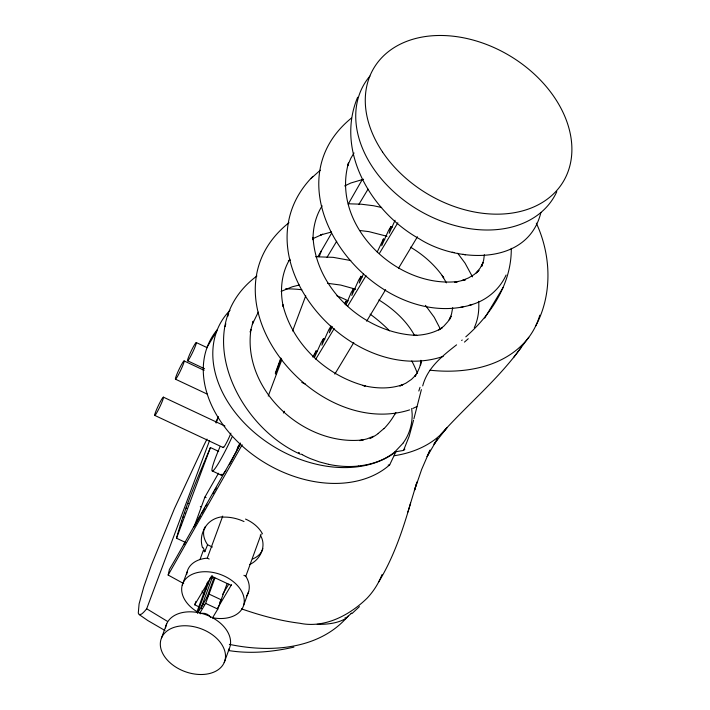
<?xml version="1.0" encoding="UTF-8"?>
<svg xmlns="http://www.w3.org/2000/svg" width="710" height="710" viewBox="0 0 710 710"><rect width="100%" height="100%" fill="white"/><g stroke="black" fill="none" stroke-linecap="round" stroke-linejoin="round"><path stroke-width="1.06" d="M511.271 248.314C511.706 283.334 491.222 314.45 465.787 336.842M420.888 360.298L420.56 365.073L421.181 361.044L419.663 367.239L417.116 372.945L414.764 376.353M484.344 254.73L483.67 260.153L481.797 266.241L483.004 262.585L480.12 268.096L476.268 272.977L479.028 270.306L474.191 274.513L468.467 277.947L461.97 280.556L465.618 279.669L454.808 282.296L458.243 281.462C396.819 288.943 330.745 225.443 348.495 162.98L347.607 165.847L350.846 158.25L354.024 152.978M256.913 275.977C188.975 326.582 235.658 425.707 300.454 454.249M452.705 307.652L451.542 314.015L449.323 319.917L451.214 316.19L448.001 321.506L443.821 326.165L438.727 330.088M183.721 583.602L168.146 575.056L169.424 569.429A337.96 31.08 -64.6 0 0 176.142 557.918L240.415 444.318M413.912 418.758L421.385 389.639M413.557 420.267L409.146 436.348L403.537 450.442L394.875 451.871L403.351 442.871M540.913 212.432C527.947 266.126 457.258 262.842 419.592 238.995C371.712 212.503 334.942 151.496 357.645 97.234M185.771 542.564L176.524 538.224C184.884 507.002 197.841 477.244 210.426 447.54L218.671 451.409M317.432 351.565L316.065 350.926L314.388 357.636L321.231 342.335L323.547 338.492L324.914 339.131M323.547 338.492L321.87 345.202L328.712 329.901L331.029 326.059L329.369 332.768L332.351 326.6M345.158 304.395L345.983 301.191L347.35 301.83M354.831 289.396L353.465 288.757L351.787 295.466L358.639 280.166L360.946 276.323L362.313 276.962M360.946 276.323L359.269 283.033L363.555 273.82M384.758 239.661L383.391 239.021L381.714 245.731L388.556 230.43L390.873 226.588L392.239 227.227M390.873 226.588L389.195 233.297L395.079 220.277M227.883 316.181L228.682 313.287M225.061 326.573L225.824 323.769M378.51 582.253C393.473 557.794 402.676 530.494 410.584 503.088M407.913 512.016L416.974 482.019L414.409 490.583L421.642 469.461L430.065 450.025M184.627 542.822L183.943 544.694L184.813 543.159M193.963 527.113L204.897 497.115L218.511 473.233M161.614 637.722L166.699 623.779M202.527 547.827A32.314 26.909 21.5 0 1 204.72 528.32L205.332 526.421M200.007 559.542L203.3 550.507M204.604 527.645A30.991 21.034 20 0 0 207.604 544.765L204.897 551.422M186.721 574.346A32.332 21.948 20 0 1 207.267 558.14L222.745 516.072M280.832 358.035L275.294 373.229L276.563 373.824L276.19 374.454M199.546 607.094L194.691 604.813L195.312 603.101M195.623 602.249L195.933 601.388M196.954 611.834L207.613 582.617M207.719 582.324L207.932 581.747M197.424 613.12L210.24 577.967M194.691 604.813L212.148 575.464M201.578 606.731L212.574 576.582M206.672 598.051L214.198 577.416M199.856 613.032L205.66 603.385L214.89 578.082M212.441 617.993L217.801 609.082L227.031 583.78M217.544 608.23L231.566 584.578M246.556 595.947A32.332 21.948 20 0 0 246.645 577.674L245.811 576.236L261.156 534.142M243.699 605.124L248.695 591.43M224.2 662.554A33.681 22.871 20 0 0 185.168 625.75A33.681 22.871 20 0 0 169.353 662.11A33.681 22.871 20 0 0 224.2 662.554L229.286 648.612M182.248 585.129L187.094 572.003M209.521 440.679L146.677 608.763L167.498 621.401M216.115 423.045L218.449 416.814A123.425 11.351 -64.6 0 0 215.689 422.059M176.524 538.224L210.426 447.54M275.453 373.771L281.116 358.63M319.234 256.674L321.532 250.532L331.242 233.759M268.238 396.091L281.852 359.695M292.582 330.993L305.753 295.777M474.298 327.647C478.141 319.42 479.285 310.288 478.673 301.297M422.707 385.92C427.438 367.673 442.472 355.879 456.574 344.847M312.791 357.05L316.065 350.926M377.232 251.997L383.391 239.021M345.965 304.936L351.157 292.6L353.465 288.757M429.63 450.93L427.074 456.574L437.395 439.011M535.633 326.076C552.646 294.543 551.226 255.192 536.316 223.162M388.175 465.112L389.683 464.846L395.94 451.729A110.432 80.39 31 0 1 254.686 432.763A110.432 80.39 31 0 1 230.049 310.297M506.097 275.018C499.325 290.142 485.063 301.635 468.955 305.353M289.884 259.079C281.329 273.252 279.74 290.745 283.29 306.72L282.784 304.537C292.342 344.146 326.218 375.696 365.206 385.929L362.872 385.45C376.016 388.654 390.145 389.169 403.023 384.536L399.801 385.983L406.022 383.107L411.427 379.433L415.936 374.995L414.755 376.531M237.513 447.815L238.595 445.933M194.504 526.163L200.477 515.682M201.56 513.774L204.817 508.058M205.909 506.159L206.992 504.251M212.964 493.769L214.047 491.87M215.139 489.962L216.222 488.054M348.237 204.054L362.277 179.541M321.532 250.532L318.009 256.541M395.896 412.554L394.902 414.249M242.172 444.788L168.146 575.056M207.258 346.906L216.79 331.073M258.289 312.125L252.396 324.115L253.195 321.222L250.204 332.173L250.976 329.369C242.012 389.879 304.075 446.767 363.218 439.872L359.775 440.617L366.981 438.878L373.46 436.277M327.017 257.339L336.709 241.24M358.923 204.311L368.037 189.162M344.616 303.472L345.983 301.191M283.379 413.025L284.444 411.25M315.755 359.207L334.179 328.588M347.58 306.312L366.005 275.684M379.406 253.417L397.831 222.789M334.818 374.108L353.802 342.557M366.644 321.213L385.628 289.662M398.47 268.318L417.453 236.758M197.744 612.89L209.051 594.092L221.192 599.79L220.446 601.033M222.532 594.545L228.815 584.09M219.701 602.266L220.002 601.769M484.699 318.08L503.07 287.541M437.351 438.94L433.961 444.291L446.901 427.757C434.236 444.016 414.17 452.749 394.183 455.731M322.136 205.856C315.719 215.902 312.933 227.945 313.012 239.794L313.075 237.362C315.977 289.786 365.171 333.762 416.832 335.377L413.903 335.404C423.728 335.244 433.659 333.088 442.099 327.887L440.413 328.987M440.653 434.644C467.056 404.904 498.296 379.424 521.539 346.95M513.508 357.662L528.808 337.312A129.433 93.968 32.6 0 0 539.813 315.187M528.808 337.312C506.115 367.043 465.192 374.143 430.003 370.185M348.051 616.138C319.482 649.863 269.818 652.925 229.357 644.343M351.565 613.041L351.104 613.564M310.802 178.68L320.299 170.178M312.791 176.47C235.045 255.698 349.711 387.988 443.173 356.42M350.962 613.724L345.939 618.144L345.042 617.727M383.808 428.654L378.155 433.473M351.956 613.591L359.455 606.615M462.21 340.019L461.651 340.507M289.005 222.683C196.785 296.239 312.56 440.67 409.635 409.883M351.37 118.117C261.245 191.638 376.593 334.605 472.603 304.457M312.551 238.808L322.615 234.256L320.521 234.992L331.579 232.001M249.53 564.583C260.375 559.853 267.058 545.768 260.268 535.154M281.124 291.384L292.28 286.787L299.309 285.012M344.661 185.931L350.9 182.985L363.564 179.239M412.856 408.436L416.885 406.573M288.34 260.703L290.408 260.188M459.965 307.536L463.408 306.702M293.922 647.112C272.596 651.993 250.328 654.052 228.62 650.546M358.337 466.053L355.302 466.31A91.439 66.562 31 0 1 328.552 464.331M315.666 256.745L333.194 257.348L350.802 260.543M348.779 203.805L361.079 204.187L373.46 205.722L381.669 207.489M327.638 283.317L340.729 285.065L355.586 289.183M359.792 230.51L368.952 231.637L387.021 236.279M462.947 254.313L465.432 254.819M452.199 252.183L454.364 252.618M328.544 464.304L319.447 461.935L310.492 458.66A59.312 43.177 31 0 1 302.327 454.684M206.992 439.073A123.425 11.351 -64.6 0 0 203.912 445.276L174.411 508.662L151.372 565.116L143.766 586.948L139.098 603.89L138.281 613.076L139.266 614.638L141.201 614.248A122.812 11.298 -64.6 0 0 146.677 608.781M241.462 608.843C260.384 615.437 279.855 620.771 299.771 623.256C324.683 628.528 349.826 615.1 367.168 598.113A136.764 99.293 32.6 0 0 382.007 574.603M301.794 382.415L305.442 384.119M196.288 342.566A10.109 0.932 -64.6 0 1 190.351 356.846A10.109 0.932 -64.6 0 1 189.153 355.612A10.109 0.932 -64.6 0 1 196.288 342.566L207.293 347.722M187.573 360.778L204.595 368.774M184.13 360.937A10.109 0.932 -64.6 0 1 178.183 375.217A10.109 0.932 -64.6 0 1 176.994 373.984A10.109 0.932 -64.6 0 1 184.13 360.937L204.107 370.345M175.405 379.158L207.231 394.103M163.433 397.165A10.109 0.932 -64.6 0 1 157.496 411.445A10.109 0.932 -64.6 0 1 156.298 410.211A10.109 0.932 -64.6 0 1 163.433 397.165L224.946 426.053M154.718 415.385L223.251 447.566M212.272 470.952L221.378 475.221M204.897 497.115L206.113 497.692M200.3 506.541L200.903 506.825M187.786 503.284L188.478 503.603M186.038 508.058L186.739 508.378M184.414 512.638L185.106 512.966M182.896 517.013L183.597 517.341M181.512 521.175L182.213 521.504M180.242 525.116L180.944 525.444M207.604 544.765L212.396 547.019M207.267 558.14L209.175 559.036M243.894 575.34L245.811 576.236M211.828 576.316L231.256 585.439M210.524 577.203L212.388 578.082M205.66 603.385L217.801 609.082M165.013 630.533L147.84 620.567L139.266 614.638M301.404 454.134L302.336 454.675M410.486 247.169C423.559 254.872 435.15 265.212 443.732 277.77L442.17 275.622L446.448 282.864M298.653 452.412L299.549 453.007M378.856 299.922C393.198 308.788 406.298 320.441 414.498 335.351M425.441 305.336L434.2 317.228L440.413 329.174M457.693 253.239L465.068 263.17L472.487 276.856M411.676 408.481L412.155 413.894A73.343 53.392 31 0 1 412.12 417.223A85.28 62.081 31 0 1 403.262 442.818M206.539 588.909A6.736 4.908 31 0 1 208.527 583.655M201.596 608.594A6.736 4.571 20 0 1 204.205 604.263M200.291 613.759A6.736 4.571 20 0 1 210.568 617.327M165.536 627.942A33.681 22.871 20 0 1 205.563 614.62A33.681 22.871 20 0 1 228.336 650.449M232.143 436.783A35.926 3.452 -64.8 0 1 213.222 470.606A35.926 3.452 -64.8 0 1 220.038 446.723M240.353 442.996A35.926 3.452 -64.8 0 1 229.374 464.535M225.86 470.339A35.926 3.452 -64.8 0 1 221.085 474.2M239.403 444.265A32.562 3.124 -64.8 0 1 237.007 449.244M230.901 433.153A10.109 0.967 -64.8 0 1 225.762 444.14A10.109 0.967 -64.8 0 1 223.233 446.918M404.877 449.137A114.47 83.327 31 0 1 403.537 450.442M336.895 295.795A114.47 83.327 31 0 1 348.299 300.925M370.087 314.122A114.47 83.327 31 0 1 389.533 330.825M411.791 360.946A114.47 83.327 31 0 1 417.365 373.274M468.263 338.705A112.295 47.925 -39.9 0 1 464.455 342.105M418.82 391.015A241.151 82.75 -37.6 0 1 420.018 387.323M285.491 288.908A110.432 80.39 31 0 1 301.848 289.751M196.43 611.319A32.332 21.948 20 0 1 193.368 573.813A32.332 21.948 20 0 1 242.474 593.028A32.332 21.948 20 0 1 213.071 617.824M204.143 594.59A9.993 7.277 31 0 1 202.101 591.031M206.992 583.07A9.993 7.277 31 0 1 208.012 582.963M262.904 548.608A30.991 21.034 20 0 1 252.653 558.983M223.118 517.128A32.278 21.344 20.5 0 1 244.018 521.548M204.675 528.302A30.876 24.877 33.6 0 1 222.301 516.765M204.542 551.847A31.719 26.767 19.2 0 1 203.77 550.374M245.518 519.072A32.296 23.785 14.6 0 1 262.469 533.876M204.986 551.599A31.746 26.776 18.9 0 1 203.309 547.721M346.089 618.241A125.492 47.543 27.4 0 1 317.201 624.347M389.683 464.846A110.432 80.39 31 0 1 249.725 452.332A110.432 80.39 31 0 1 217.446 329.502M556.791 191.682A110.432 80.39 31 0 1 416.016 208.58A110.432 80.39 31 0 1 369.901 76.094M394.893 451.888A95.601 69.598 31 0 1 358.302 465.982M378.244 433.561A103.021 74.994 31 0 1 369.981 438.602M394.813 414.196A136.125 99.089 31 0 1 383.968 428.698M382.504 151.931A110.432 80.39 31 0 0 561.077 185.035A110.432 80.39 31 0 0 462.139 37.541A110.432 80.39 31 0 0 382.504 151.931"/></g></svg>
